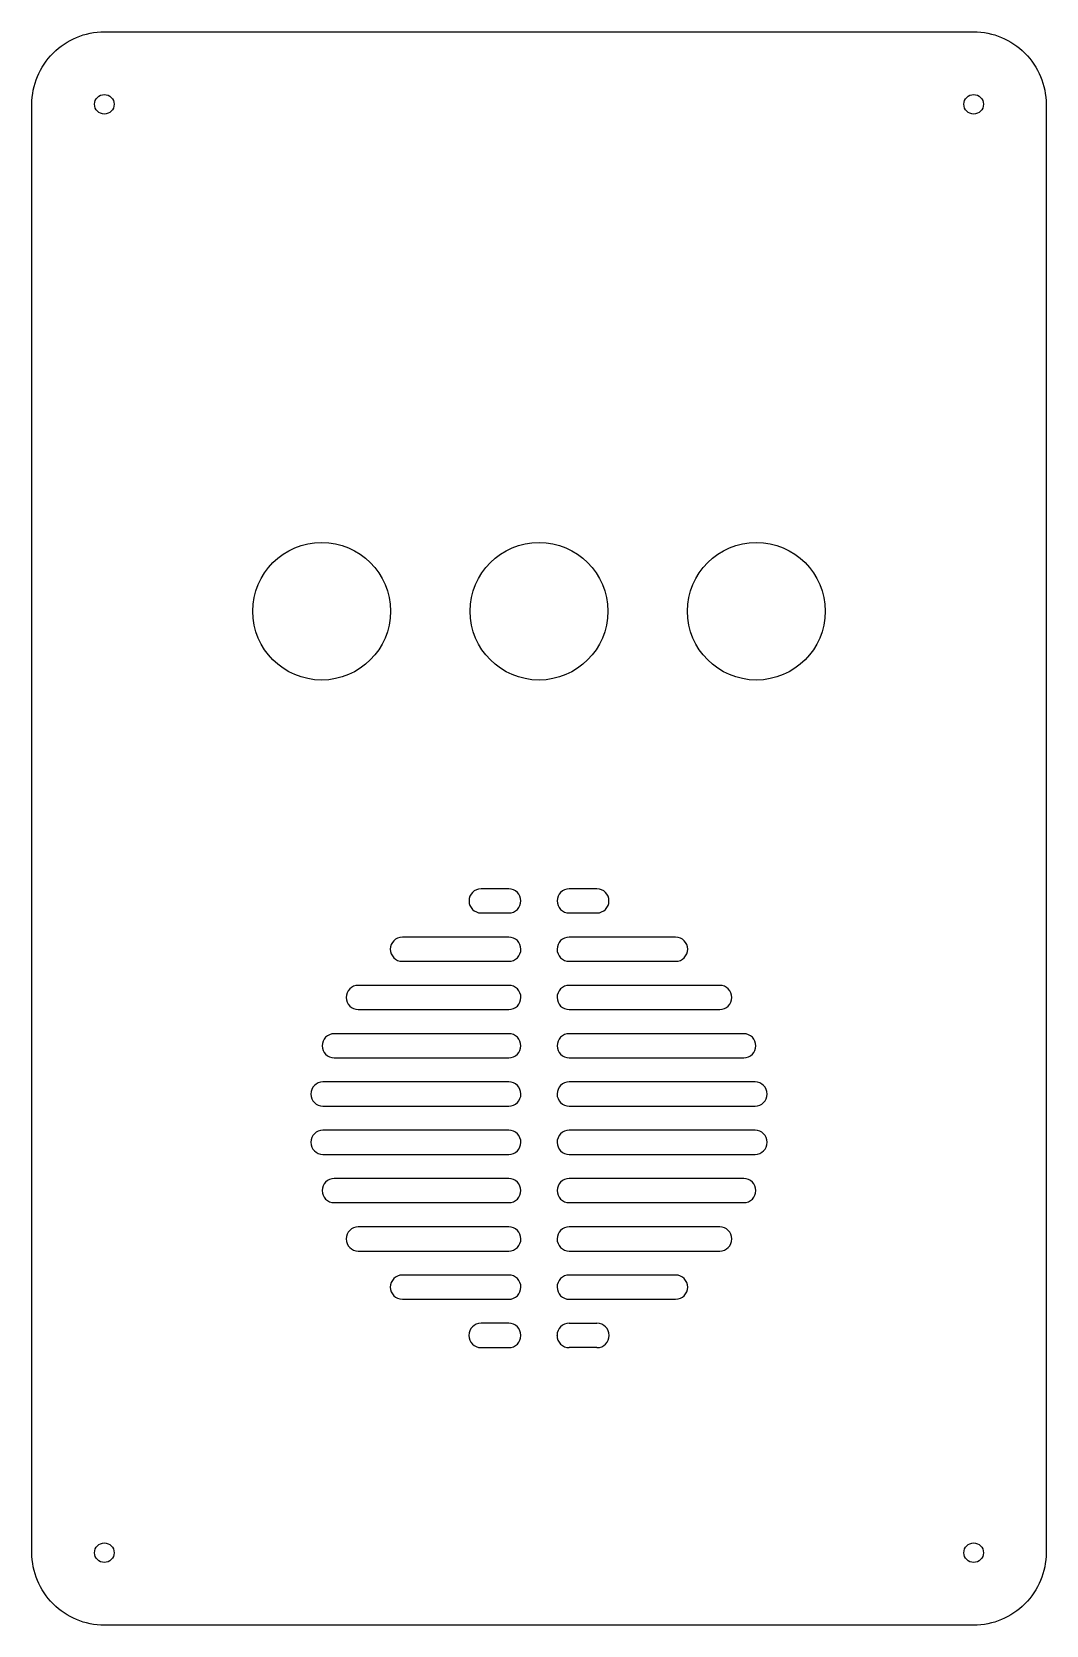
# Model space of a CAD drawing. Header units: inches. Extents: x -3.5 to 3.5, y -5.5 to 5.5.
import ezdxf

# ---------------------------------------------------------------- set-up
doc = ezdxf.new("R2010")
doc.units = ezdxf.units.IN
doc.layers.get('0').update_dxf_attribs({"linetype": 'CONTINUOUS'})

msp = doc.modelspace()

# ---------------------------------------------------------------- linework, layer by layer
for p, q in [((0.125, -3.501), (0.125, -3.499)), ((0.208, -3.416), (0.4, -3.416)), ((0.4, -3.584), (0.208, -3.584))]:
    msp.add_line(p, q)
for points in [[(3.5, -5, -0.414214), (3, -5.5), (-3, -5.5, -0.414214), (-3.5, -5), (-3.5, 5, -0.414214), (-3, 5.5), (3, 5.5, -0.414214), (3.5, 5)], [(-0.4, -0.583), (-0.208, -0.583, 0.414214), (-0.125, -0.5), (-0.125, -0.5, 0.414214), (-0.208, -0.417), (-0.4, -0.417, 1)], [(0.4, -0.417), (0.208, -0.417, 0.414214), (0.125, -0.5), (0.125, -0.5, 0.414214), (0.208, -0.583), (0.4, -0.583, 1)], [(-0.943, -0.917), (-0.208, -0.917, 0.414214), (-0.125, -0.833), (-0.125, -0.833, 0.414214), (-0.208, -0.75), (-0.943, -0.75, 1)], [(0.943, -0.75), (0.208, -0.75, 0.414214), (0.125, -0.833), (0.125, -0.833, 0.414214), (0.208, -0.917), (0.943, -0.917, 1)], [(-1.247, -1.25), (-0.208, -1.25, 0.414214), (-0.125, -1.167), (-0.125, -1.167, 0.414214), (-0.208, -1.083), (-1.247, -1.083, 1)], [(1.247, -1.083), (0.208, -1.083, 0.414214), (0.125, -1.167), (0.125, -1.167, 0.414214), (0.208, -1.25), (1.247, -1.25, 1)], [(-1.414, -1.583), (-0.208, -1.583, 0.414214), (-0.125, -1.5), (-0.125, -1.5, 0.414214), (-0.208, -1.417), (-1.414, -1.417, 1)], [(1.414, -1.417), (0.208, -1.417, 0.414214), (0.125, -1.5), (0.125, -1.5, 0.414214), (0.208, -1.583), (1.414, -1.583, 1)], [(-1.491, -1.917), (-0.208, -1.917, 0.414214), (-0.125, -1.833), (-0.125, -1.833, 0.414214), (-0.208, -1.75), (-1.491, -1.75, 1)], [(1.491, -1.75), (0.208, -1.75, 0.414214), (0.125, -1.833), (0.125, -1.833, 0.414214), (0.208, -1.917), (1.491, -1.917, 1)], [(-1.491, -2.25), (-0.208, -2.25, 0.414214), (-0.125, -2.167), (-0.125, -2.167, 0.414214), (-0.208, -2.083), (-1.491, -2.083, 1)], [(1.491, -2.083), (0.208, -2.083, 0.414214), (0.125, -2.167), (0.125, -2.167, 0.414214), (0.208, -2.25), (1.491, -2.25, 1)], [(-1.414, -2.583), (-0.208, -2.583, 0.414214), (-0.125, -2.5), (-0.125, -2.5, 0.414214), (-0.208, -2.417), (-1.414, -2.417, 1)], [(1.414, -2.417), (0.208, -2.417, 0.414214), (0.125, -2.5), (0.125, -2.5, 0.414214), (0.208, -2.583), (1.414, -2.583, 1)], [(-1.247, -2.917), (-0.208, -2.917, 0.414214), (-0.125, -2.833), (-0.125, -2.833, 0.414214), (-0.208, -2.75), (-1.247, -2.75, 1)], [(1.247, -2.75), (0.208, -2.75, 0.414214), (0.125, -2.833), (0.125, -2.833, 0.414214), (0.208, -2.917), (1.247, -2.917, 1)], [(-0.943, -3.25), (-0.208, -3.25, 0.414214), (-0.125, -3.167), (-0.125, -3.167, 0.414214), (-0.208, -3.083), (-0.943, -3.083, 1)], [(0.943, -3.083), (0.208, -3.083, 0.414214), (0.125, -3.167), (0.125, -3.167, 0.414214), (0.208, -3.25), (0.943, -3.25, 1)], [(-0.4, -3.584), (-0.208, -3.584, 0.414203), (-0.125, -3.501), (-0.125, -3.499, 0.414224), (-0.208, -3.416), (-0.4, -3.416, 1)]]:
    msp.add_lwpolyline(points, format="xyb", close=True)
for centre, radius in [((-3, 5), 0.0675), ((3, 5), 0.0675), ((-1.5, 1.5), 0.475), ((0, 1.5), 0.475), ((1.5, 1.5), 0.475), ((-3, -5), 0.0675), ((3, -5), 0.0675)]:
    msp.add_circle(centre, radius)
for centre, radius, start, end in [((0.208, -3.499), 0.0833, 90.002, 180), ((0.208, -3.501), 0.0833, 180, 270.002), ((0.4, -3.5), 0.0841, -89.998, 90.002)]:
    msp.add_arc(centre, radius, start, end)

doc.saveas('drawing.dxf')
